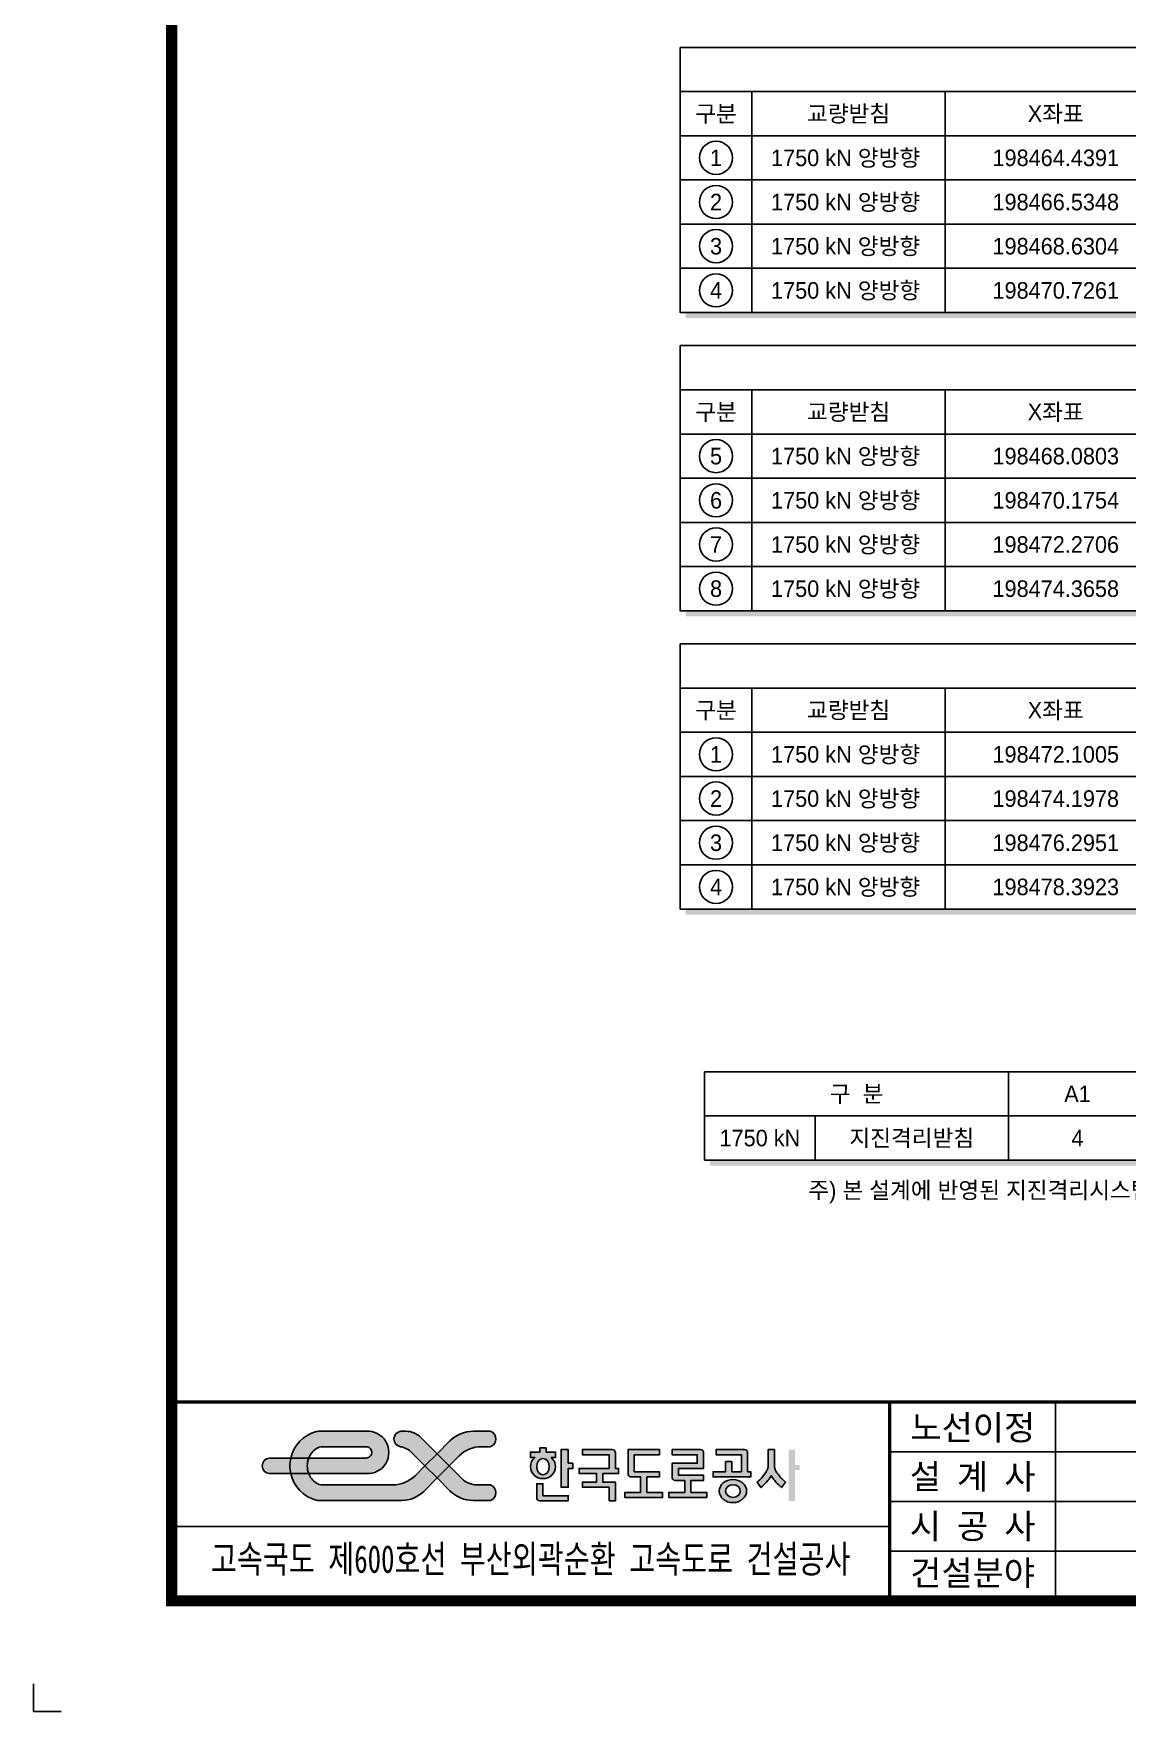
# Model space of a CAD drawing. Header units: feet. Extents: x 0 to 336400, y 0 to 237600.
# Drawn here: x 0 to 79211, y 0 to 121511 of the extents above; entities that cross this region are included whole.
import ezdxf
from ezdxf.enums import TextEntityAlignment as Align

# ---------------------------------------------------------------- set-up
doc = ezdxf.new("R2010")
doc.units = ezdxf.units.FT
doc.header["$LTSCALE"] = 2200
doc.header["$MEASUREMENT"] = 0
doc.layers.get('0').update_dxf_attribs({"linetype": 'CONTINUOUS'})
for name, color, linetype in [('CS-TABL-LIN1', 4, 'CONTINUOUS'), ('CS-TABL-LIN2', 1, 'CONTINUOUS'), ('CS-TABL-TEX2', 3, 'CONTINUOUS'), ('CX-BORD', 3, 'CONTINUOUS'), ('CX-BORD-LIN1', 4, 'CONTINUOUS'), ('CX-BORD-LIN2', 3, 'CONTINUOUS'), ('CX-BORD-TEX2', 7, 'CONTINUOUS'), ('CX-BORD-TEX3', 6, 'CONTINUOUS'), ('CX-MISC', 2, 'CONTINUOUS')]:
    doc.layers.add(name, color=color, linetype=linetype)
doc.styles.add('A_STANDARD', font='')
doc.styles.add('TB_TEXT', font='')
doc.styles.add('TB_WBTXT', font='')
doc.styles.add('TB_WMTXT', font='')
doc.styles.get('A_STANDARD').set_extended_font_data('Dotum')
doc.styles.get('TB_TEXT').set_extended_font_data('DotumChe')
doc.styles.get('TB_WBTXT').set_extended_font_data('Dotum')
doc.styles.get('TB_WMTXT').set_extended_font_data('DotumChe')

# ---------------------------------------------------------------- blocks, each defined once
blk = doc.blocks.new('CXGLOGO-EX흑백')
h = blk.add_hatch(color=256)
h.paths.add_polyline_path([(12.62751094235613, 2.929722186557417), (13.9368577347384, 2.929722186557417, 0.1307849617648099), (14.19642449557114, 2.998798575681949, 0.5686079760781465), (14.23263349965494, 5.183221859397701, 0.1392232935838704), (13.9581907729968, 5.261149990701703), (11.43317010715378, 5.261149990701703, 0.1989123673796241), (7.88820811080587, 3.792778653716674), (5.962135003345992, 1.866705546256785), (7.789912781123938, 0.03892776847906987), (9.30410907077998, 1.553124058134753, -0.198912367379616)])
h.paths.add_polyline_path([(5.962135003346347, -1.78885000929877), (4.134357225567967, 0.03892776847900947), (2.638733131771026, -1.456696325318649, -0.1989123673796836), (-0.684668739806078, -2.833294453742262), (-11.36204881219041, -2.833294453742742, -0.149968192877195), (-12.240743962647, -2.563678008654669, -0.1491631919188299), (-13.39334849004342, -1.136072231520988), (-16.10175388554254, -1.136072231520988, 0.2784029190241507), (-12.27306911128629, -5.129271465237487, 0.06593867059308692), (-11.86520449236982, -5.183294453743216), (0.6208868157490102, -5.183294453742739, 0.198912367379658), (3.944288687325745, -3.806696325319599)])
h.paths.add_polyline_path([(-16.10175388554255, 1.213927768479007), (-19.36564277443144, 1.213927768479007, 0.8888888888888873), (-19.36564277443144, -1.136072231520991), (-16.10175388554254, -1.136072231520988, -0.1111111111111106)])
h.paths.add_polyline_path([(-11.36204881233854, 2.911149990701738), (-4.683161640971832, 2.911149990701997, -0.05755858726109904), (-4.564116577129639, 2.897400306733786, -0.792918256256352), (-4.564116577139849, 1.227677452445754, -0.05755858725611351), (-4.683161640971733, 1.21392776847901), (-13.39334849004398, 1.213927768479618, 0.1939147573995261), (-13.39334849004318, -1.136072231520991), (-4.743420552209216, -1.136072231520991, 1.071754271161691), (-4.743420552209216, 5.261149990701231), (-11.86520449236982, 5.261149990702183, 0.06593867059316338), (-12.27306911128352, 5.207127002196302, 0.2784029190242539), (-16.10175388554237, 1.21392776847981), (-13.39334849004398, 1.213927768479621, -0.1491631919192471), (-12.2407439626433, 2.641533545616181, -0.1499681928522188)])
h = blk.add_hatch(color=256)
h.paths.add_polyline_path([(3.485422644516419, 4.34341790508612, 0.1989123673796671), (1.269821396798442, 5.261149990701703), (0.4788016700130058, 5.261149990701703, 0.8338075771048155), (0.3771781799719207, 2.929722186557356, -0.177326263149743), (2.179867088961466, 1.993417905085643), (4.134357225568095, 0.03892776847887802), (5.962135003345992, 1.866705546256789)])
h.paths.add_polyline_path([(9.744402917729097, -1.915562368126679), (7.789912781123888, 0.03892776847899881), (5.96213500334634, -1.788850009298766), (7.888208110807184, -3.714923116759131, 0.198912367379553), (11.43317010715388, -5.183294453743692), (13.93853492596422, -5.183294453744644, 0.1292187291636897), (14.19530503372277, -5.115808595962658, 0.6043190588004438), (14.12747900538948, -2.886014569746202, 0.1137896329467328), (13.89882244722792, -2.833294453742262), (11.96000416544708, -2.833294453742262, -0.1989123673796783)])
h = blk.add_hatch(color=256)
edge = h.paths.add_edge_path()
edge.add_line((55.90553287691766, 2.4960983163664), (56.85552189184581, 2.496098316366446))
edge.add_line((56.85552189184581, 2.496098316366446), (56.85552189184592, 0.09215457618536149))
edge.add_arc((58.53363057762468, 0.09215457618543929), 1.67810868577876, 180.0000000000026, 195.4083540198517)
edge.add_arc((58.47394244906948, 0.07570436294137084), 1.61619517993231, 195.408354019852, 211.4069923032628)
edge.add_arc((62.72740815851297, 2.672743468727949), 6.599826652904244, 211.4069923032628, 220.884619074014)
edge.add_arc((62.65632922919535, 2.61120635935723), 6.505810537144002, 220.8846190740139, 230.4986055729279)
edge.add_line((58.51800266797031, -2.408736271577236), (57.94523708654083, -3.232545142195342))
edge.add_arc((62.63997685430596, 2.476487192741993), 7.39145666891144, 221.3708019331366, 230.5683267651548, ccw=False)
edge.add_arc((62.86124072826939, 2.671717853347373), 7.686537407580804, 212.5283811307898, 221.3728192081766, ccw=False)
edge.add_arc((49.89982302886737, 2.671711092267167), 7.686526193707074, 318.6271743273925, 327.471625333613, ccw=False)
edge.add_arc((50.12107005378402, 2.476495324059812), 7.391467942165787, 309.4316802638517, 318.62919103786044, ccw=False)
edge.add_line((54.81581768222331, -3.232545142194404), (54.24305210079449, -2.408736271575762))
edge.add_arc((50.16623946446956, 2.548189157142523), 6.418061309895114, 309.4355142588529, 319.1812610942183)
edge.add_arc((49.96136727208684, 2.72553903169074), 6.689032726803259, 319.1787201534786, 328.529668469246)
edge.add_arc((54.2901842034738, 0.07437455166653684), 1.612880450692433, 328.5764598147939, 344.6081938620856)
edge.add_arc((54.23147034857182, 0.09160721386742313), 1.674062617830531, 344.5729121819099, 360.0187337982126)
edge.add_line((55.90553287691779, 0.09215457618600098), (55.90553287691779, 2.4960983163664))
edge = h.paths.add_edge_path()
edge.add_arc((22.07066925838875, -0.0960583075494551), 1.77276644383517, 0.3446861390323761, 51.806537556943795, ccw=False)
edge.add_arc((21.98752086475434, -0.03643316846145372), 1.856528462969702, 268.6390132932114, 358.4888194230754, ccw=False)
edge.add_arc((21.89882706649707, -0.03696230538111067), 1.856011500010981, 181.4952613076245, 271.3769059760447, ccw=False)
edge.add_arc((21.81624874840013, -0.0960910072229415), 1.772833459952195, 128.1945062452658, 179.6542700587555, ccw=False)
edge.add_line((20.72004724334094, 1.297207502441104), (20.04344756338069, 1.297207502441104))
edge.add_line((20.04344756338069, 1.297207502441104), (20.04344756338068, 2.108874533108121))
edge.add_line((20.04344756338068, 2.108874533108121), (21.46843108577289, 2.108874533108121))
edge.add_line((21.46843108577289, 2.108874533108121), (21.4684310857729, 2.754247505206038))
edge.add_line((21.4684310857729, 2.754247505206038), (22.41842010070103, 2.754247505206038))
edge.add_line((22.41842010070103, 2.754247505206038), (22.41842010070103, 2.108874533108121))
edge.add_line((22.41842010070103, 2.108874533108121), (23.84340362309323, 2.108874533108121))
edge.add_line((23.84340362309323, 2.108874533108121), (23.84340362309322, 1.297207502441104))
edge.add_line((23.84340362309322, 1.297207502441104), (23.16680394313298, 1.297207502441104))
h.paths.add_polyline_path([(60.65547795155814, 0.172755616815305), (60.65547795155814, -0.601691949703131), (59.94298619036236, -0.601691949703131), (59.94298619036248, -5.248377348808134), (58.99299717543421, -5.248377348808617), (58.99299717543411, 2.496098316366869), (59.94298619036225, 2.496098316366869), (59.94298619036236, 0.172755616815305)])
edge = h.paths.add_edge_path()
edge.add_line((48.0681235037611, 2.496098316365892), (48.0681235037611, 1.72165074984937))
edge.add_line((48.0681235037611, 1.72165074984937), (51.86807956347353, 1.72165074984937))
edge.add_line((51.86807956347353, 1.72165074984937), (51.86807956347343, -0.8598411385413627))
edge.add_line((51.86807956347343, -0.8598411385413627), (50.44309604108143, -0.8598411385423006))
edge.add_line((50.44309604108143, -0.8598411385423006), (50.44309604108143, 0.6890539944927028))
edge.add_line((50.44309604108143, 0.6890539944927028), (49.4931070261532, 0.6890539944927028))
edge.add_line((49.4931070261532, 0.6890539944927028), (49.49310702615358, -0.8598411385418245))
edge.add_line((49.49310702615358, -0.8598411385418245), (47.59312899629693, -0.8598411385418281))
edge.add_line((47.59312899629693, -0.8598411385418281), (47.59312899629681, -1.634288705059802))
edge.add_line((47.59312899629681, -1.634288705059802), (53.29306308586574, -1.634288705059802))
edge.add_line((53.29306308586574, -1.634288705059802), (53.29306308586574, -0.8598411385413627))
edge.add_line((53.29306308586574, -0.8598411385413627), (52.81806857840155, -0.8598411385413236))
edge.add_line((52.81806857840155, -0.8598411385413236), (52.81806857840178, 1.979799938688487))
edge.add_arc((52.26887129235888, 1.979799938688532), 0.5491972860428973, 359.9999999999953, 400.6008038990672)
edge.add_arc((52.34038266447658, 2.041094338003921), 0.4550119382992583, 40.60080389906705, 89.66109212214847)
edge.add_line((52.3430740709377, 2.496098316366869), (48.0681235037611, 2.496098316367497))
edge = h.paths.add_edge_path()
edge.add_line((41.41820039926384, 2.496098316366869), (41.41820039926394, 1.721650749848898))
edge.add_line((41.41820039926394, 1.721650749848898), (45.21815645897638, 1.721650749848898))
edge.add_line((45.21815645897638, 1.721650749848898), (45.21815645897638, 0.4309048056535367))
edge.add_line((45.21815645897638, 0.4309048056535367), (41.41820039926384, 0.4309048056535367))
edge.add_line((41.41820039926384, 0.4309048056535367), (41.41820039926394, -1.634288705060271))
edge.add_arc((41.96739768530686, -1.634288705060244), 0.5491972860429257, 180.0000000000029, 220.6008038990638)
edge.add_arc((41.89588631318916, -1.695583104375644), 0.4550119382992751, 220.6008038990626, 269.6610921221458)
edge.add_line((41.89319490672801, -2.150587082738607), (43.31817842912, -2.150587082738607))
edge.add_line((43.31817842912, -2.150587082738607), (43.31817842912011, -3.957631404610424))
edge.add_line((43.31817842912011, -3.957631404610424), (40.94320589179998, -3.957631404610424))
edge.add_line((40.94320589179998, -3.957631404610424), (40.94320589179998, -4.732078971128871))
edge.add_line((40.94320589179998, -4.732078971128871), (46.64313998136879, -4.732078971128871))
edge.add_line((46.64313998136879, -4.732078971128871), (46.64313998136893, -3.957631404610897))
edge.add_line((46.64313998136893, -3.957631404610897), (44.26816744404802, -3.957631404609955))
edge.add_line((44.26816744404802, -3.957631404609955), (44.26816744404758, -2.150587082738607))
edge.add_line((44.26816744404758, -2.150587082738607), (46.1681454739045, -2.150587082738134))
edge.add_line((46.1681454739045, -2.150587082738134), (46.1681454739045, -1.376139516220633))
edge.add_line((46.1681454739045, -1.376139516220633), (42.36818941419209, -1.376139516220164))
edge.add_line((42.36818941419209, -1.376139516220164), (42.36818941419209, -0.3435427608644339))
edge.add_line((42.36818941419209, -0.3435427608644339), (46.1681454739045, -0.343542760863965))
edge.add_line((46.1681454739045, -0.343542760863965), (46.16814547390462, 1.979799938688512))
edge.add_arc((45.6189481878617, 1.979799938688539), 0.5491972860429115, 359.9999999999972, 400.6008038990619)
edge.add_arc((45.69045955997943, 2.041094338003941), 0.4550119382992425, 40.60080389906198, 89.6610921221449)
edge.add_line((45.69315096644058, 2.496098316366872), (41.41820039926384, 2.496098316366869))
edge = h.paths.add_edge_path()
edge.add_line((39.51822236940757, 2.496098316366869), (34.76827729476689, 2.496098316366869))
edge.add_line((34.76827729476689, 2.496098316366869), (34.76827729476689, -1.117990327381936))
edge.add_arc((35.31747458080942, -1.117990327381935), 0.5491972860425349, 180, 220.6008038990902)
edge.add_arc((35.24596320869247, -1.179284726696737), 0.4550119382998447, 220.60080389909, 269.6610921221131)
edge.add_line((35.24327180223106, -1.634288705060271), (36.66825532462316, -1.634288705060342))
edge.add_line((36.66825532462316, -1.634288705060342), (36.66825532462363, -3.957631404610424))
edge.add_line((36.66825532462363, -3.957631404610424), (34.29328278730304, -3.957631404610897))
edge.add_line((34.29328278730304, -3.957631404610897), (34.29328278730291, -4.732078971128871))
edge.add_line((34.29328278730291, -4.732078971128871), (39.99321687687187, -4.732078971129809))
edge.add_line((39.99321687687187, -4.732078971129809), (39.99321687687187, -3.957631404610897))
edge.add_line((39.99321687687187, -3.957631404610897), (37.61824433955118, -3.957631404610794))
edge.add_line((37.61824433955118, -3.957631404610794), (37.61824433955128, -1.634288705060271))
edge.add_line((37.61824433955128, -1.634288705060271), (39.5182223694077, -1.634288705059802))
edge.add_line((39.5182223694077, -1.634288705059802), (39.51822236940779, -0.8598411385423006))
edge.add_line((39.51822236940779, -0.8598411385423006), (35.71826630969503, -0.8598411385423006))
edge.add_line((35.71826630969503, -0.8598411385423006), (35.71826630969503, 1.721650749848898))
edge.add_line((35.71826630969503, 1.721650749848898), (39.51822236940745, 1.72165074984937))
edge.add_line((39.51822236940745, 1.72165074984937), (39.51822236940745, 2.496098316366869))
edge = h.paths.add_edge_path()
edge.add_line((31.9183102499825, -5.248377348808617), (32.86829926491062, -5.248377348808617))
edge.add_line((32.86829926491062, -5.248377348808617), (32.86829926491062, -2.408736271577304))
edge.add_line((32.86829926491062, -2.408736271577304), (30.96832123505435, -2.408736271577304))
edge.add_line((30.96832123505435, -2.408736271577304), (30.96832123505409, -1.117990327381936))
edge.add_line((30.96832123505409, -1.117990327381936), (33.34329377237469, -1.117990327381936))
edge.add_line((33.34329377237469, -1.117990327381936), (33.34329377237468, -0.343542760863965))
edge.add_line((33.34329377237468, -0.343542760863965), (32.86829926491062, -0.343542760863965))
edge.add_line((32.86829926491062, -0.343542760863965), (32.86829926491062, 1.979799938688512))
edge.add_arc((32.31910197886764, 1.979799938688512), 0.5491972860429826, 359.9999999999999, 400.6008038990593)
edge.add_arc((32.39061335098545, 2.041094338003989), 0.4550119382991955, 40.60080389905918, 89.66109212214754)
edge.add_line((32.39330475744659, 2.496098316366872), (27.88085693653791, 2.496098316366869))
edge.add_line((27.88085693653791, 2.496098316366869), (27.8808569365377, 1.721650749848898))
edge.add_line((27.8808569365377, 1.721650749848898), (31.9183102499825, 1.72165074984937))
edge.add_line((31.9183102499825, 1.72165074984937), (31.9183102499825, -0.343542760863965))
edge.add_line((31.9183102499825, -0.343542760863965), (27.40586242907364, -0.343542760863965))
edge.add_line((27.40586242907364, -0.343542760863965), (27.40586242907364, -1.11799032738147))
edge.add_line((27.40586242907364, -1.11799032738147), (30.01833222012621, -1.117990327381936))
edge.add_line((30.01833222012621, -1.117990327381936), (30.01833222012621, -2.408736271577773))
edge.add_line((30.01833222012621, -2.408736271577773), (27.88085693653782, -2.408736271577773))
edge.add_line((27.88085693653782, -2.408736271577773), (27.88085693653781, -3.183183838095275))
edge.add_line((27.88085693653781, -3.183183838095275), (31.9183102499825, -3.183183838095275))
edge.add_line((31.9183102499825, -3.183183838095275), (31.9183102499825, -5.248377348808617))
edge = h.paths.add_edge_path()
edge.add_line((25.7433816529495, -5.248377348808617), (21.46843108577295, -5.248377348808141))
edge.add_arc((21.468431085773, -4.799179719589938), 0.4491976292182027, 220.2618960212232, 269.9999999999932, ccw=False)
edge.add_arc((21.55155841230061, -4.728777609424231), 0.5581315978937866, 180.3389078778467, 220.2618960212236, ccw=False)
edge.add_arc((195.5622497713534, -3.699482215773768), 174.5718671369681, 179.6610921221531, 180.3389078778465, ccw=False)
edge.add_line((20.99343657830883, -2.66688546041647), (21.94342559323697, -2.66688546041647))
edge.add_line((21.94342559323697, -2.66688546041647), (21.94342559323697, -4.473929782290639))
edge.add_line((21.94342559323697, -4.473929782290639), (25.7433816529495, -4.473929782290639))
edge.add_line((25.7433816529495, -4.473929782290639), (25.7433816529495, -5.248377348808617))
edge = h.paths.add_edge_path(flags=16)
edge.add_ellipse((50.60385872541271, -3.769494308227308), major_axis=(-1.110875729177891, 2.868103891292178e-14), ratio=0.8665097612807381, start_angle=0, end_angle=360)
edge = h.paths.add_edge_path()
edge.add_ellipse((50.60385872364095, -3.769494308227308), major_axis=(2.060740712415878, 5.91535299055294e-14), ratio=0.8429164421096037, start_angle=0, end_angle=360, ccw=False)
h.paths.add_polyline_path([(26.4558734141455, 0.4309048056535367), (26.4558734141455, -0.343542760863965), (25.74338165294929, -0.343542760863965), (25.7433816529494, -3.183183838095275), (24.67464401115513, -3.183183838094806), (24.67464401115513, 2.496098316366869), (25.7433816529494, 2.496098316366869), (25.7433816529495, 0.4309048056535367)])
edge = h.paths.add_edge_path(flags=16)
edge.add_ellipse((21.94342559323697, -0.08539357202479891), major_axis=(7.44215483547632e-15, 1.223429116448234), ratio=0.7764969806228509, start_angle=0, end_angle=360, ccw=False)
h = blk.add_hatch(color=256)
h.paths.add_polyline_path([(5.962135003345985, 1.866705546256785), (4.134357225568095, 0.03892776847887802), (5.962135003346347, -1.788850009298773), (7.789912781123952, 0.03892776847906987)])
h.paths.add_polyline_path([(-13.39334849004398, 1.213927768479621), (-16.10175388554237, 1.21392776847981, 0.1111111111111885), (-16.10175388554254, -1.136072231520988), (-13.39334849004318, -1.136072231520988, -0.1939147573995261)])
for points in [[(-11.36204881219097, 2.911149990702945, 0.149968192828432), (-12.24074396240013, 2.64153354578092, 0.1491631919431257), (-13.39334849004398, 1.213927768479618, 0.1939147573995262), (-13.39334849004318, -1.136072231520991), (-4.743420552209216, -1.136072231520991, 1.071754271161691), (-4.743420552209216, 5.261149990701231), (-11.86520449236982, 5.261149990702183, 0.06593867059316338), (-12.27306911128352, 5.207127002196302, 0.2784029190242541), (-16.10175388554237, 1.213927768479806), (-13.39334849004398, 1.213927768479618), (-4.683161640971733, 1.21392776847901, 0.0575585872562081), (-4.564116577139657, 1.227677452445796, 0.7929182562611419), (-4.564116577139643, 2.897400306736131, 0.05755858725616377), (-4.683161640971832, 2.911149990701997), (-11.36204881234111, 2.911149990701738)], [(0.3771781799714518, 2.929722186557417, -0.1773262631497835), (2.179867088961458, 1.993417905085646), (4.134357225568095, 0.03892776847887802), (5.962135003345992, 1.866705546256785), (3.485422644516419, 4.34341790508612, 0.1989123673796582), (1.269821396798548, 5.261149990701703), (0.4788016700130058, 5.261149990701703, 0.8714196092937034), (0.4788016700130058, 2.911149990701706)], [(23.16680394313298, 1.297207502441104, -0.228396255599462), (23.84340362309322, -0.0853935720248451, -0.4134459869151131), (21.94342559323628, -1.892437893898972, -0.4136086650538482), (20.04344756338071, -0.08539357202475273, -0.2283866715627258), (20.72004724334094, 1.297207502441104), (20.04344756338069, 1.297207502441104), (20.04344756338068, 2.108874533108121), (21.46843108577289, 2.108874533108121), (21.4684310857729, 2.754247505206038), (22.41842010070103, 2.754247505206038), (22.41842010070103, 2.108874533108121), (23.84340362309323, 2.108874533108121), (23.84340362309322, 1.297207502441104), (23.16680394313298, 1.297207502441104)], [(31.9183102499825, -5.248377348808617), (32.86829926491062, -5.248377348808617), (32.86829926491062, -2.408736271577304), (30.96832123505435, -2.408736271577304), (30.96832123505409, -1.117990327381936), (33.34329377237469, -1.117990327381936), (33.34329377237468, -0.343542760863965), (32.86829926491062, -0.343542760863965), (32.86829926491062, 1.979799938688512, 0.1790312441150617), (32.73608670557006, 2.337209223254376, 0.2173967572259796), (32.39330475744659, 2.496098316366872), (27.88085693653791, 2.496098316366869), (27.8808569365377, 1.721650749848898), (31.9183102499825, 1.72165074984937), (31.9183102499825, -0.343542760863965), (27.40586242907364, -0.343542760863965), (27.40586242907364, -1.11799032738147), (30.01833222012621, -1.117990327381936), (30.01833222012621, -2.408736271577773), (27.88085693653782, -2.408736271577773), (27.88085693653781, -3.183183838095275), (31.9183102499825, -3.183183838095275), (31.9183102499825, -5.248377348808617)], [(39.51822236940757, 2.496098316366869), (34.76827729476689, 2.496098316366869), (34.76827729476689, -1.117990327381936, 0.179031244115201), (34.90048985410753, -1.475399611947733, 0.2173967572256811), (35.24327180223106, -1.634288705060271), (36.66825532462316, -1.634288705060342), (36.66825532462363, -3.957631404610424), (34.29328278730304, -3.957631404610897), (34.29328278730291, -4.732078971128871), (39.99321687687187, -4.732078971129809), (39.99321687687187, -3.957631404610897), (37.61824433955118, -3.957631404610794), (37.61824433955128, -1.634288705060271), (39.5182223694077, -1.634288705059802), (39.51822236940779, -0.8598411385423006), (35.71826630969503, -0.8598411385423006), (35.71826630969503, 1.721650749848898), (39.51822236940745, 1.72165074984937), (39.51822236940745, 2.496098316366869)], [(41.41820039926384, 2.496098316366869), (41.41820039926394, 1.721650749848898), (45.21815645897638, 1.721650749848898), (45.21815645897638, 0.4309048056535367), (41.41820039926384, 0.4309048056535367), (41.41820039926394, -1.634288705060271, 0.1790312441150686), (41.55041295860451, -1.991697989626104, 0.2173967572259559), (41.89319490672801, -2.150587082738607), (43.31817842912, -2.150587082738607), (43.31817842912011, -3.957631404610424), (40.94320589179998, -3.957631404610424), (40.94320589179998, -4.732078971128871), (46.64313998136879, -4.732078971128871), (46.64313998136893, -3.957631404610897), (44.26816744404802, -3.957631404609955), (44.26816744404758, -2.150587082738607), (46.1681454739045, -2.150587082738134), (46.1681454739045, -1.376139516220633), (42.36818941419209, -1.376139516220164), (42.36818941419209, -0.3435427608644339), (46.1681454739045, -0.343542760863965), (46.16814547390462, 1.979799938688512, 0.1790312441150869), (46.03593291456406, 2.337209223254376, 0.2173967572259547), (45.69315096644058, 2.496098316366872), (41.41820039926384, 2.496098316366869)], [(48.0681235037611, 2.496098316365892), (48.0681235037611, 1.72165074984937), (51.86807956347353, 1.72165074984937), (51.86807956347343, -0.8598411385413627), (50.44309604108143, -0.8598411385423006), (50.44309604108143, 0.6890539944927028), (49.4931070261532, 0.6890539944927028), (49.49310702615358, -0.8598411385418245), (47.59312899629693, -0.8598411385418281), (47.59312899629681, -1.634288705059802), (53.29306308586574, -1.634288705059802), (53.29306308586574, -0.8598411385413627), (52.81806857840155, -0.8598411385413236), (52.81806857840178, 1.979799938688487, 0.179031244115118), (52.68585601906119, 2.337209223254398, 0.2173967572259479), (52.3430740709377, 2.496098316366869), (48.0681235037611, 2.496098316367497)], [(55.90553287691766, 2.4960983163664), (56.85552189184581, 2.496098316366446), (56.85552189184592, 0.09215457618536149, 0.0673331086834034), (56.9158386985025, -0.3537133382605546, 0.06992084128346215), (57.09454053805489, -0.7665172394446813, 0.04137753804791307), (57.73774645661189, -1.647093096347959, 0.04197355301566234), (58.51800266797031, -2.408736271577236), (57.94523708654083, -3.232545142195342, -0.04015333159213054), (57.09307314020015, -2.408744723435024, -0.0386103102765588), (56.38052738438178, -1.461466375851227, -0.03861036677333588), (55.66798162856324, -2.408744723434765, -0.04015327015359547), (54.81581768222331, -3.232545142194404), (54.24305210079449, -2.408736271575762, 0.04254949277045509), (55.0233083121517, -1.64709309634749, 0.04082386527700423), (55.66651423070869, -0.7665172394442124, 0.07006595625911516), (55.8452160702611, -0.3537133382600786, 0.06749733491456367), (55.90553287691779, 0.09215457618600098), (55.90553287691779, 2.4960983163664)], [(25.7433816529495, -5.248377348808617), (21.46843108577295, -5.248377348808141, -0.22049606497067), (21.12564913764939, -5.089488255695642, -0.1759805261046493), (20.99343657830882, -4.732078971129866, -0.002957537787864401), (20.99343657830883, -2.66688546041647), (21.94342559323697, -2.66688546041647), (21.94342559323697, -4.473929782290639), (25.7433816529495, -4.473929782290639), (25.7433816529495, -5.248377348808617)]]:
    blk.add_lwpolyline(points, format="xyb")
for points in [[(14.19642449558027, 2.998798575687182, -0.1307849617699337), (13.9368577347384, 2.929722186557417), (12.62751094235613, 2.929722186557417, 0.1989123673796159), (9.30410907077998, 1.553124058134753), (7.789912781123881, 0.03892776847900592), (5.962135003346269, 1.866705546257062), (7.88820811080587, 3.792778653716674, -0.198912367379624), (11.43317010715378, 5.261149990701703), (13.9581907729968, 5.261149990701703, -0.1392232934978381), (14.23263349950496, 5.183221859490345, -0.5686079761212879)], [(-19.36564277443144, -1.136072231520991, -0.8888888888888888), (-19.36564277443144, 1.213927768479007), (-16.10175388554255, 1.213927768479007, 0.1111111111111495), (-16.10175388554254, -1.136072231520988)], [(-16.10175388554237, 1.21392776847981), (-13.39334849004398, 1.213927768479621, 0.1939147573995262), (-13.39334849004318, -1.136072231520988), (-16.10175388554254, -1.136072231520988, -0.1111111111111495)], [(5.962135003346347, -1.78885000929877), (3.944288687325745, -3.806696325319599, -0.198912367379658), (0.6208868157490102, -5.183294453742739), (-11.86520449236982, -5.183294453743216, -0.0659386705931795), (-12.27306911128685, -5.129271465237338, -0.2784029190241215), (-16.10175388554254, -1.136072231520991), (-13.39334849004342, -1.136072231520991, 0.1491631919431261), (-12.24074396239957, -2.563678008822297, 0.1499681928284316), (-11.36204881219041, -2.833294453742742), (-0.684668739806078, -2.833294453742262, 0.1989123673796836), (2.638733131771026, -1.456696325318649), (4.134357225567967, 0.03892776847900947)], [(7.789912781123881, 0.03892776847900592), (9.744402917729097, -1.915562368126679, 0.1989123673796783), (11.96000416544708, -2.833294453742262), (13.89882244722792, -2.833294453742262, -0.1137896330351633), (14.12747900555343, -2.886014569826049, -0.6043190587532347), (14.19530503371573, -5.115808595966634, -0.1292187291597539), (13.93853492596422, -5.183294453744644), (11.43317010715388, -5.183294453743692, -0.198912367379553), (7.888208110807184, -3.714923116759131), (5.962135003346347, -1.78885000929877)]]:
    blk.add_lwpolyline(points, format="xyb", close=True)
blk.add_lwpolyline([(5.962135003345992, 1.866705546256785), (7.789912781123945, 0.03892776847906987), (5.962135003346347, -1.78885000929877), (4.134357225568095, 0.03892776847887802), (5.962135003345992, 1.866705546256785)])
blk.add_lwpolyline([(26.4558734141455, 0.4309048056535367), (26.4558734141455, -0.343542760863965), (25.74338165294929, -0.343542760863965), (25.7433816529494, -3.183183838095275), (24.67464401115513, -3.183183838094806), (24.67464401115513, 2.496098316366869), (25.7433816529494, 2.496098316366869), (25.7433816529495, 0.4309048056535367)], close=True)
at = {"extrusion": (0, 0, -1)}
blk.add_ellipse((21.94342559323697, -0.08539357202479891), major_axis=(7.44215483547632e-15, 1.223429116448234), ratio=0.7764969806228509, start_param=3.141592653589785, end_param=9.424777960769372, dxfattribs=at)
blk.add_ellipse((50.60385872364095, -3.769494308227308), major_axis=(2.060740712415878, 5.91535299055294e-14), ratio=0.8429164421096037, dxfattribs=at)
blk.add_ellipse((50.60385872541271, -3.769494308227308), major_axis=(-1.110875729177891, 2.868103891292178e-14), ratio=0.8665097612807381)
blk = doc.blocks.new('CXBLKA1')
at = {"layer": 'CX-BORD-LIN1', "const_width": 2}
blk.add_lwpolyline([(796, -2.614797267597169e-12), (0, -3.410605131648481e-13), (0, 553.9999999999997), (795.9999999999998, 553.9999999999997)], close=True, dxfattribs=at)
at = {"layer": 'CX-BORD-LIN1'}
for points, const_width in [([(796, 36.0000000000008), (0, 35.99999999999852)], 0.6), ([(130, -5.684341886080801e-13), (130, 35.99999999999886)], 0.6), ([(160.0000000000001, -7.958078640513122e-13), (160.0000000000001, 35.99999999999898)], 0.3)]:
    blk.add_lwpolyline(points, dxfattribs=dict(at, const_width=const_width))
at = {"layer": 'CX-BORD-LIN2', "const_width": 0.3}
for points in [[(270, 26.99999999999909), (130, 26.99999999999886)], [(270, 17.99999999999909), (130, 17.99999999999886)], [(130, 13.49999999999909), (0, 13.49999999999886)], [(270, 8.99999999999909), (130, 8.999999999998863)]]:
    blk.add_lwpolyline(points, dxfattribs=at)
at = {"layer": 'CX-MISC'}
blk.add_lwpolyline([(-20.0020000199919, -20.00000000000034), (-25, -20.00000000000034), (-25.00000000000034, -15.0020000199919)], dxfattribs=at)
at = {"layer": 'CX-MISC', "xscale": 1.2, "yscale": 1.2}
blk.add_blockref('CXGLOGO-EX흑백', (40.89123459210989, 24.41566484108665), dxfattribs=at)
at = {"layer": 'CX-BORD-LIN1', "style": 'TB_TEXT'}
for tag, height, p in [('TR_RNUM5', 3, (285.1051166181959, 32.63656332936267)), ('TR_RDAT5', 3.5, (317.5, 32.99999999999977)), ('TR_DGN5', 3.5, (451.1184542177598, 32.99999999999977)), ('TR_CHK5', 3.5, (491.1184542177598, 32.99999999999977)), ('TR_APP5', 3.5, (531.1184542177598, 33)), ('TR_RNUM4', 3, (285.1051166181959, 26.6365633293625)), ('TR_RDAT4', 3.5, (317.5, 26.9999999999996)), ('TR_DGN4', 3.5, (451.1184542177598, 26.9999999999996)), ('TR_CHK4', 3.5, (491.1184542177598, 26.9999999999996)), ('TR_APP4', 3.5, (531.1184542177598, 26.99999999999983)), ('TR_RNUM3', 3, (285.1051166181959, 20.63656332936364)), ('TR_RDAT3', 3.5, (317.5, 21.00000000000068)), ('TR_DGN3', 3.5, (451.1184542177598, 21.00000000000068)), ('TR_CHK3', 3.5, (491.1184542177598, 21.00000000000068)), ('TR_APP3', 3.5, (531.1184542177598, 21.00000000000091)), ('TR_RNUM2', 3, (285.1051166181959, 14.63656332936364)), ('TR_RDAT2', 3.5, (317.5, 15.00000000000068)), ('TR_DGN2', 3.5, (451.1184542177598, 15.00000000000068)), ('TR_CHK2', 3.5, (491.1184542177598, 15.00000000000068)), ('TR_APP2', 3.5, (531.1184542177598, 15.00000000000091)), ('TR_RNUM1', 3, (285.1051166181959, 8.636563329362502)), ('TR_RDAT1', 3.5, (317.5, 8.999999999999602)), ('TR_DGN1', 3.5, (451.1184542177598, 8.999999999999602)), ('TR_CHK1', 3.5, (491.1184542177598, 8.999999999999602)), ('TR_APP1', 3.5, (531.1184542177598, 8.99999999999983))]:
    blk.add_attdef(tag, text='', height=height, dxfattribs=at).set_placement(p, align=Align.MIDDLE_CENTER)
for tag, p in [('TR_RCON5', (342.3033138082338, 32.99999999999977)), ('TR_RCON4', (342.3033138082338, 26.9999999999996)), ('TR_RCON3', (342.3033138082338, 21.00000000000068)), ('TR_RCON2', (342.3033138082338, 15.00000000000068)), ('TR_RCON1', (342.3033138082338, 8.999999999999602))]:
    blk.add_attdef(tag, text='', height=3.5, dxfattribs=at).set_placement(p, align=Align.MIDDLE_LEFT)
at = {"layer": 'CX-BORD-LIN2', "style": 'TB_TEXT'}
blk.add_attdef('TD_VERSION', text='', height=3, rotation=90, dxfattribs=at).set_placement((800.499999405456, 48.01489921212237), align=Align.MIDDLE_CENTER)
at = {"layer": 'CX-BORD-TEX2', "style": 'TB_WMTXT'}
for tag, height, p in [('TB_CNAME', 5, (15.34476638720094, 531.8324131479245)), ('TB_CSCOP', 4, (16.63456755316179, 523.8324131479245))]:
    blk.add_attdef(tag, text='', height=height, dxfattribs=at).set_placement(p, align=Align.BOTTOM_LEFT)
at = {"layer": 'CX-BORD-TEX2', "style": 'TB_WBTXT'}
for tag, height, p in [('TB_MTITIL', 10, (397.9999999999999, 533.3264135606181)), ('TB_STITL', 7, (397.9999999999999, 518.3264135606181))]:
    blk.add_attdef(tag, text='', height=height, dxfattribs=at).set_placement(p, align=Align.MIDDLE_CENTER)
at = {"layer": 'CX-BORD-TEX3', "style": 'TB_TEXT'}
for s, p in [('노선이정', (145.0338518561471, 31.45595740059105)), ('설 계 사', (145.0000000000001, 22.58754437093)), ('시 공 사', (145.0000000000001, 13.59273296473054)), ('건설분야', (145, 5.125020286179335))]:
    blk.add_text(s, height=4.500000000000001, dxfattribs=at).set_placement(p, align=Align.MIDDLE)
for tag, height, p in [('TD_LNDST', 4.500000000000001, (215, 31.49999999999909)), ('TD_DSECT', 4.500000000000001, (605.5, 31.50000000000023)), ('TD_DDIST', 4.500000000000001, (654.5, 31.50000000000034)), ('TD_DNAME_TOP', 4.500000000000001, (755, 27.95701132476654)), ('TD_CSECT', 4.500000000000001, (605.5, 22.50000000000023)), ('TD_CDIST', 4.500000000000001, (654.5, 22.50000000000028)), ('TD_DNAME_MAIN', 4.500000000000001, (755, 21.47309584254879)), ('TD_CCOMP', 4.500000000000001, (215.0000000000001, 13.59273296473054)), ('TD_HSCAL', 4.500000000000001, (620.8841087955549, 13.74838269424743)), ('TD_VSCAL', 4.500000000000001, (656.8614607241562, 13.74838269424743)), ('TD_DNAME_BOT', 3, (755, 15.24894304459792)), ('TD_FIELD', 4.500000000000001, (180, 5.125020286179335)), ('TD_CSTEP', 4.500000000000001, (250.7440000000001, 5.125020286178881)), ('TD_DWGCODE', 4.500000000000001, (637, 4.79080374170087)), ('TD_DWGNO', 4.500000000000001, (755, 5.001673382306194))]:
    blk.add_attdef(tag, text='', height=height, dxfattribs=at).set_placement(p, align=Align.MIDDLE_CENTER)
for tag, height, width, p in [('TD_DCOMP', 4.500000000000001, 0.95, (215.0000000000001, 22.58754437093)), ('TD_CNAME', 5, 0.78, (65, 7.595640316786557))]:
    blk.add_attdef(tag, text='', height=height, dxfattribs=dict(at, width=width)).set_placement(p, align=Align.MIDDLE_CENTER)

msp = doc.modelspace()

# ---------------------------------------------------------------- linework, layer by layer
at = {"layer": 'CS-TABL-LIN1'}
for p, q in [((46821.08665795741, 117310.8955223157), (296421.0866579574, 117310.8955223157)), ((46821.08665795741, 95710.89552231567), (296421.0866579574, 95710.89552231567)), ((46821.08665795741, 74110.89552231567), (296421.0866579574, 74110.89552231567)), ((48594.60948123387, 43126.02018111284), (200594.6094812339, 43126.02018111284))]:
    msp.add_line(p, q, dxfattribs=at)
for points in [[(46821.08665795741, 120510.8955223157), (296421.0866579574, 120510.8955223157), (296421.0866579574, 101310.8955223157), (46821.08665795741, 101310.8955223157)], [(46821.08665795741, 98910.89552231567), (296421.0866579574, 98910.89552231567), (296421.0866579574, 79710.89552231567), (46821.08665795741, 79710.89552231567)], [(46821.08665795741, 77310.89552231567), (296421.0866579574, 77310.89552231567), (296421.0866579574, 58110.89552231567), (46821.08665795741, 58110.89552231567)], [(48594.60948123387, 46326.02018111284), (200594.6094812339, 46326.02018111284), (200594.6094812339, 39926.02018111284), (48594.60948123387, 39926.02018111284)]]:
    msp.add_lwpolyline(points, close=True, dxfattribs=at)
for points in [[(47221.08665795741, 101310.8955223157), (296821.0866579574, 101310.8955223157), (47221.08665795741, 100910.8955223157), (296821.0866579574, 100910.8955223157)], [(47221.08665795741, 79710.89552231567), (296821.0866579574, 79710.89552231567), (47221.08665795741, 79310.89552231567), (296821.0866579574, 79310.89552231567)], [(47221.08665795741, 58110.89552231567), (296821.0866579574, 58110.89552231567), (47221.08665795741, 57710.89552231567), (296821.0866579574, 57710.89552231567)], [(48994.60948123387, 39926.02018111284), (200994.6094812339, 39926.02018111284), (48994.60948123387, 39526.02018111284), (200994.6094812339, 39526.02018111284)]]:
    msp.add_solid(points, dxfattribs=at)
at = {"layer": 'CS-TABL-LIN2'}
for p, q in [((52021.08665795741, 117310.8955223157), (52021.08665795741, 101310.8955223157)), ((66021.0866579574, 117310.8955223157), (66021.0866579574, 101310.8955223157)), ((46821.08665795741, 114110.8955223157), (296421.0866579574, 114110.8955223157)), ((46821.08665795741, 110910.8955223157), (296421.0866579574, 110910.8955223157)), ((46821.08665795741, 107710.8955223157), (296421.0866579574, 107710.8955223157)), ((46821.08665795741, 104510.8955223157), (296421.0866579574, 104510.8955223157)), ((52021.08665795741, 95710.89552231567), (52021.08665795741, 79710.89552231567)), ((66021.0866579574, 95710.89552231567), (66021.0866579574, 79710.89552231567)), ((46821.08665795741, 92510.89552231567), (296421.0866579574, 92510.89552231567)), ((46821.08665795741, 89310.89552231567), (296421.0866579574, 89310.89552231567)), ((46821.08665795741, 86110.89552231567), (296421.0866579574, 86110.89552231567)), ((46821.08665795741, 82910.89552231567), (296421.0866579574, 82910.89552231567)), ((52021.08665795741, 74110.89552231567), (52021.08665795741, 58110.89552231567)), ((66021.0866579574, 74110.89552231567), (66021.0866579574, 58110.89552231567)), ((46821.08665795741, 70910.89552231567), (296421.0866579574, 70910.89552231567)), ((46821.08665795741, 67710.89552231567), (296421.0866579574, 67710.89552231567)), ((46821.08665795741, 64510.89552231567), (296421.0866579574, 64510.89552231567)), ((46821.08665795741, 61310.89552231567), (296421.0866579574, 61310.89552231567)), ((70594.60948123387, 46326.02018111284), (70594.60948123387, 39926.02018111284)), ((56594.60948123387, 43126.02018111284), (200594.6094812339, 43126.02018111284)), ((56594.60948123387, 43126.02018111284), (56594.60948123387, 39926.02018111284))]:
    msp.add_line(p, q, dxfattribs=at)
for centre in [(49421.08665795741, 112510.8955223157), (49421.08665795741, 109310.8955223157), (49421.08665795741, 106110.8955223157), (49421.08665795741, 102910.8955223157), (49421.08665795741, 90910.89552231567), (49421.08665795741, 87710.89552231567), (49421.08665795741, 84510.89552231567), (49421.08665795741, 81310.89552231567), (49421.08665795741, 69310.89552231567), (49421.08665795741, 66110.89552231567), (49421.08665795741, 62910.89552231567), (49421.08665795741, 59710.89552231567)]:
    msp.add_circle(centre, 1200, dxfattribs=at)

# ---------------------------------------------------------------- block references
at = {"layer": 'CX-BORD'}
ref = msp.add_blockref('CXBLKA1', (10000, 8000.000000000146), dxfattribs=dict(at, xscale=400, yscale=400, zscale=400))
ref.add_attrib('TD_CNAME', '고속국도 제600호선 부산외곽순환 고속도로 건설공사', dxfattribs={"layer": 'CX-BORD-TEX3', "height": 2000, "style": 'TB_TEXT', "width": 0.75}).set_placement((36000, 11038.25612671688), align=Align.MIDDLE_CENTER)

# ---------------------------------------------------------------- texts
at = {"layer": 'CS-TABL-TEX2', "style": 'A_STANDARD'}
for s, p in [('구분', (49421.08665795741, 115710.8955223157)), ('교량받침', (59021.08665795741, 115710.8955223157)), ('X좌표', (74021.0866579574, 115710.8955223157)), ('1', (49421.08665795741, 112510.8955223157)), ('1750 kN 양방향 ', (59021.08665795741, 112510.8955223157)), ('198464.4391', (74021.0866579574, 112510.8955223157)), ('2', (49421.08665795741, 109310.8955223157)), ('1750 kN 양방향 ', (59021.08665795741, 109310.8955223157)), ('198466.5348', (74021.0866579574, 109310.8955223157)), ('3', (49421.08665795741, 106110.8955223157)), ('1750 kN 양방향 ', (59021.08665795741, 106110.8955223157)), ('198468.6304', (74021.0866579574, 106110.8955223157)), ('4', (49421.08665795741, 102910.8955223157)), ('1750 kN 양방향 ', (59021.08665795741, 102910.8955223157)), ('198470.7261', (74021.0866579574, 102910.8955223157)), ('구분', (49421.08665795741, 94110.89552231567)), ('교량받침', (59021.08665795741, 94110.89552231567)), ('X좌표', (74021.0866579574, 94110.89552231567)), ('5', (49421.08665795741, 90910.89552231567)), ('1750 kN 양방향 ', (59021.08665795741, 90910.89552231567)), ('198468.0803', (74021.0866579574, 90910.89552231567)), ('6', (49421.08665795741, 87710.89552231567)), ('1750 kN 양방향 ', (59021.08665795741, 87710.89552231567)), ('198470.1754', (74021.0866579574, 87710.89552231567)), ('7', (49421.08665795741, 84510.89552231567)), ('1750 kN 양방향 ', (59021.08665795741, 84510.89552231567)), ('198472.2706', (74021.0866579574, 84510.89552231567)), ('8', (49421.08665795741, 81310.89552231567)), ('1750 kN 양방향 ', (59021.08665795741, 81310.89552231567)), ('198474.3658', (74021.0866579574, 81310.89552231567)), ('구분', (49421.08665795741, 72510.89552231567)), ('교량받침', (59021.08665795741, 72510.89552231567)), ('X좌표', (74021.0866579574, 72510.89552231567)), ('1', (49421.08665795741, 69310.89552231567)), ('1750 kN 양방향 ', (59021.08665795741, 69310.89552231567)), ('198472.1005', (74021.0866579574, 69310.89552231567)), ('1750 kN 양방향 ', (59021.08665795741, 66110.89552231567)), ('2', (49421.08665795741, 66110.89552231567)), ('198474.1978', (74021.0866579574, 66110.89552231567)), ('3', (49421.08665795741, 62910.89552231567)), ('1750 kN 양방향 ', (59021.08665795741, 62910.89552231567)), ('198476.2951', (74021.0866579574, 62910.89552231567)), ('4', (49421.08665795741, 59710.89552231567)), ('1750 kN 양방향 ', (59021.08665795741, 59710.89552231567)), ('198478.3923', (74021.0866579574, 59710.89552231567))]:
    msp.add_text(s, height=1200, dxfattribs=at).set_placement(p, align=Align.MIDDLE_CENTER)
for s, p in [('구  분', (59594.60948123387, 44126.02018111284)), ('A1', (75594.60948123387, 44126.02018111284)), ('1750 kN', (52594.60948123387, 40926.02018111284)), ('지진격리받침', (63594.60948123387, 40926.02018111284)), ('4', (75594.60948123387, 40926.02018111284)), ('주) 본 설계에 반영된 지진격리시스템은 임의의 지진격리받침 형식에 대한 특성을 반영한 설계이며, 시공시 동등 이상의 성능을 가진 지진격리 시스템에 대해서는 변경적용이 가능함.', (116345.5702467652, 37153.26937914216))]:
    msp.add_text(s, height=1200, dxfattribs=at).set_placement(p, align=Align.CENTER)

doc.saveas('drawing.dxf')
